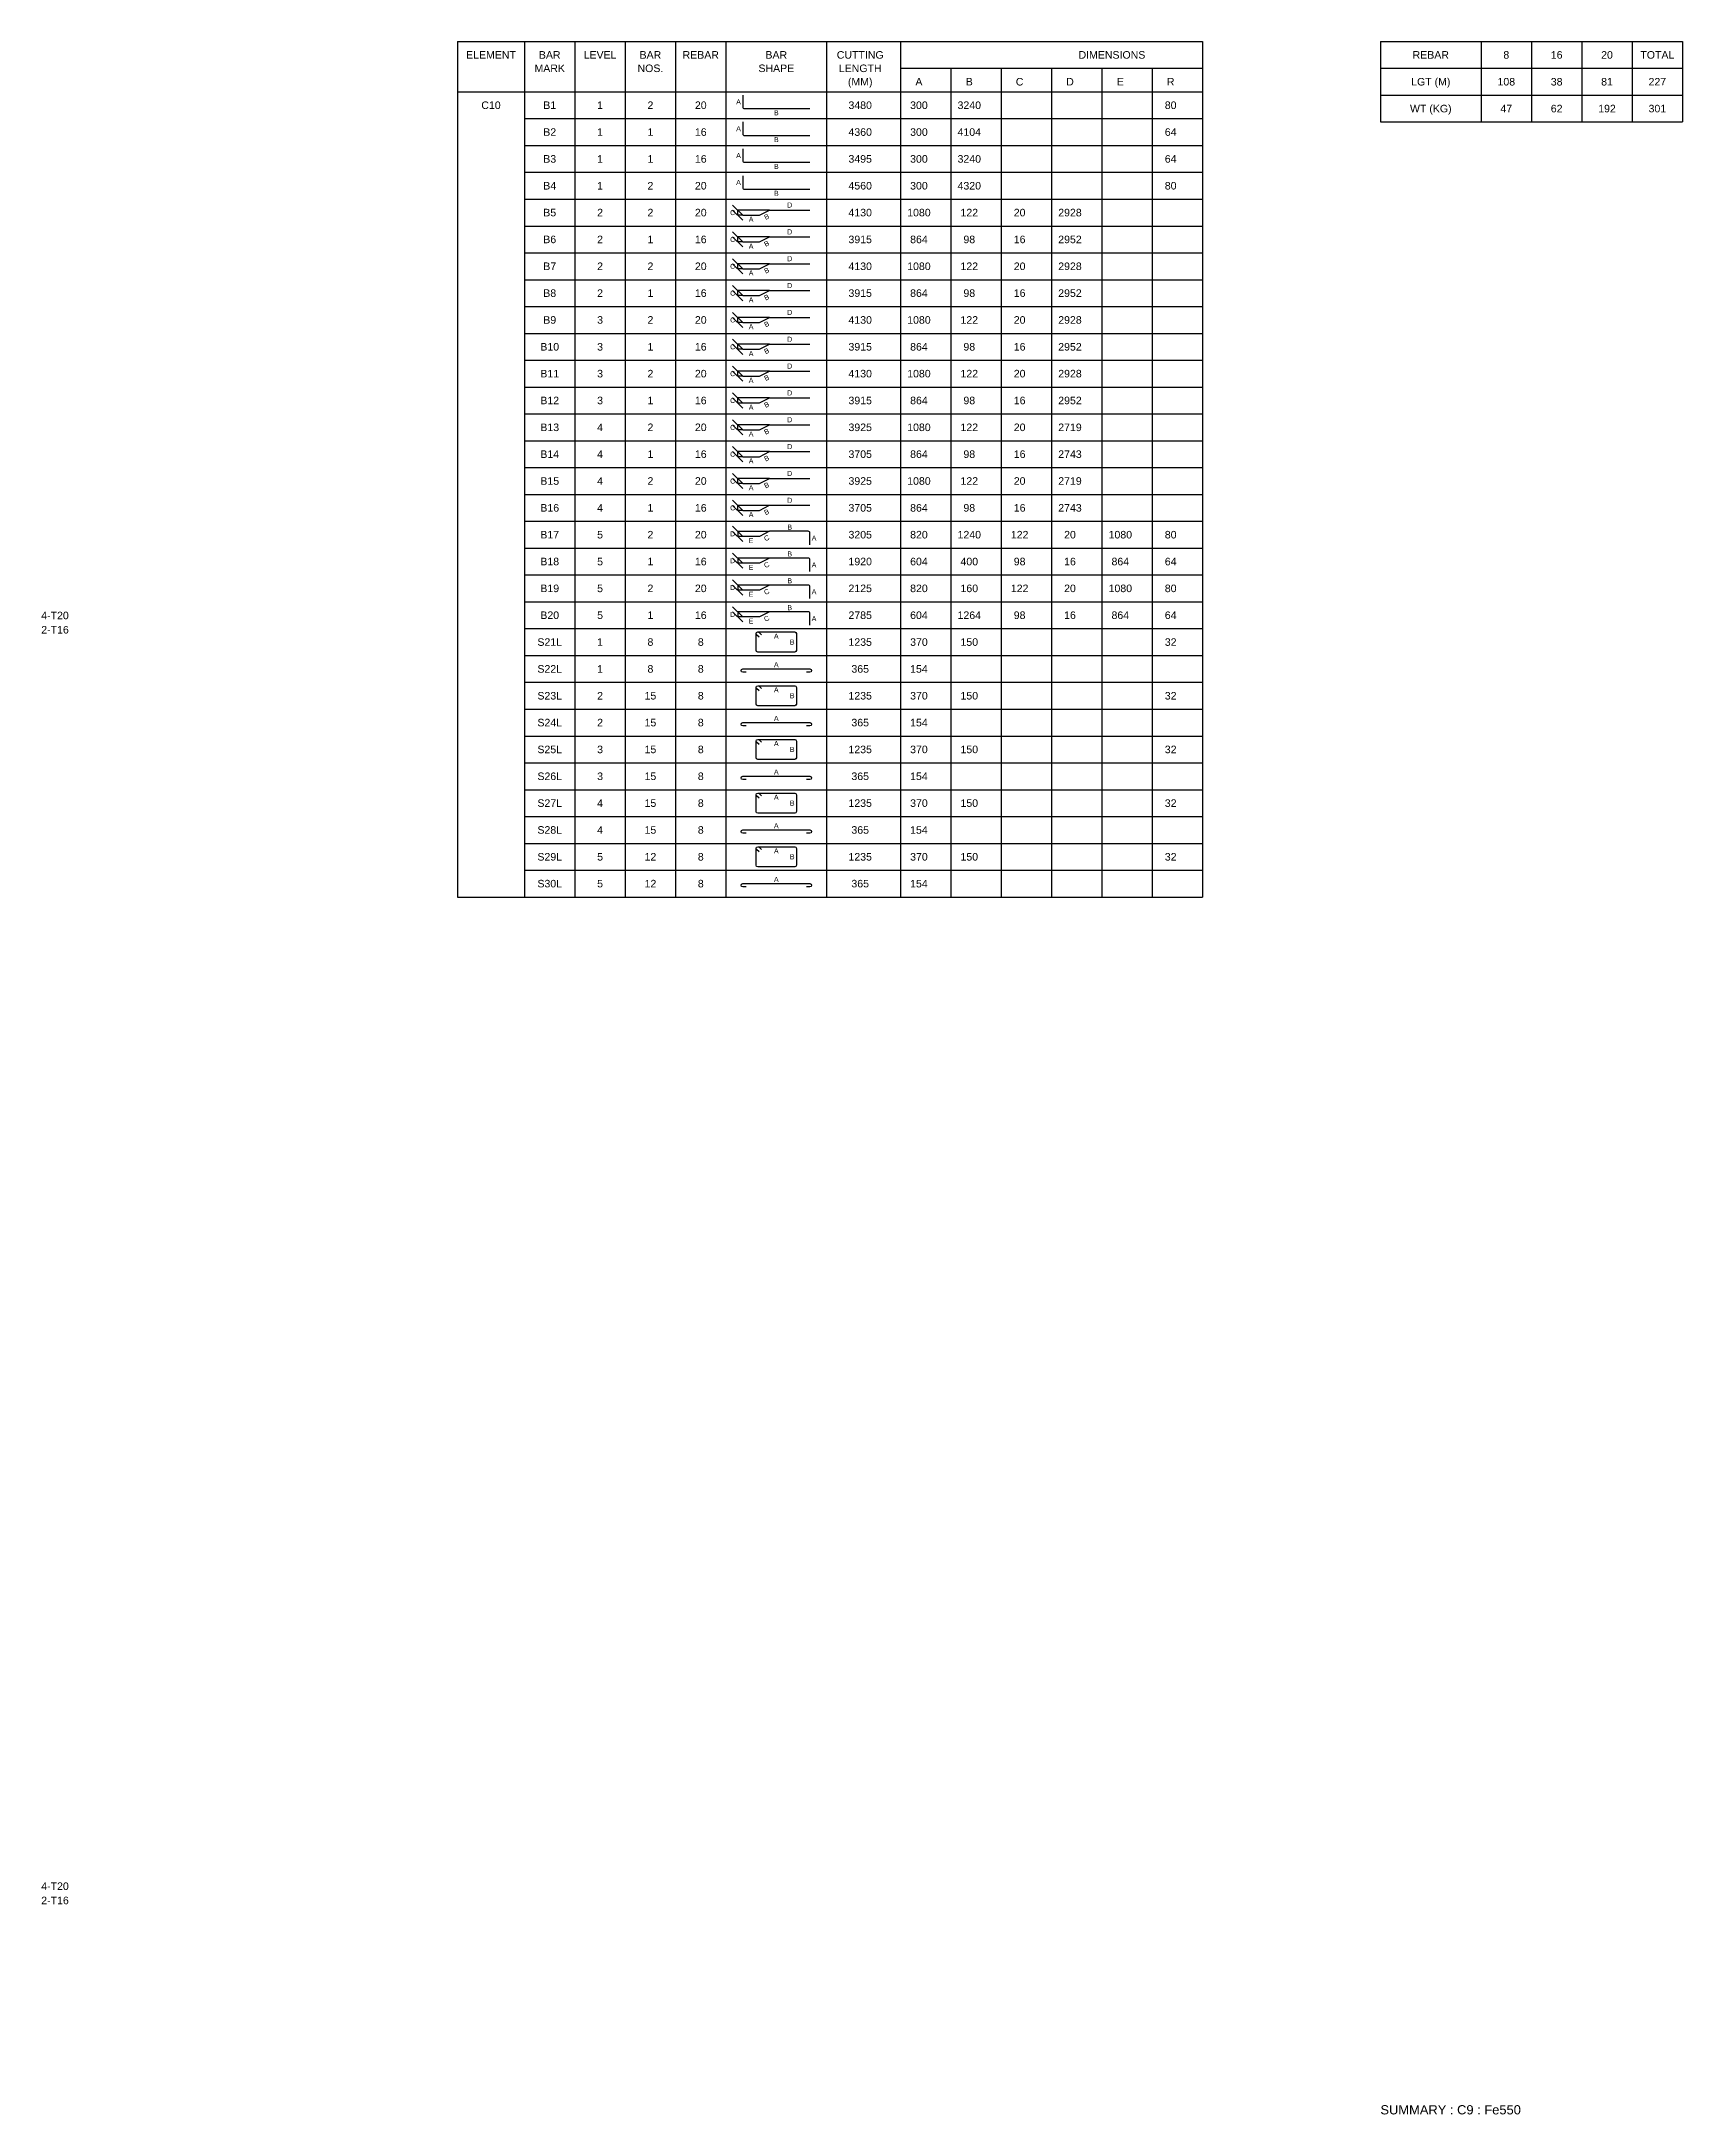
# Model space of a CAD drawing. Header units: inches. Extents: x -816171 to 9366335, y -450961 to 689132.
# Drawn here: x 153781 to 202673, y 352144 to 413929 of the extents above; entities that cross this region are included whole.
import ezdxf
from ezdxf.enums import TextEntityAlignment as Align

# ---------------------------------------------------------------- set-up
doc = ezdxf.new("R2010")
doc.units = ezdxf.units.IN
doc.header["$MEASUREMENT"] = 0
for name, color, linetype in [('Dim', 31, 'Continuous'), ('Reinforcement', 130, 'Continuous'), ('Schedule Border', 60, 'Continuous'), ('Schedule Header', 4, 'Continuous'), ('Text', 31, 'Continuous')]:
    doc.layers.add(name, color=color, linetype=linetype)
doc.styles.add('SC-BBS1', font='SansSerif')
doc.styles.get("Standard").update_dxf_attribs({"font": 'txt.shx'})
doc.dimstyles.new('SCBBSDim', dxfattribs={"dimtxt": 225, "dimasz": 0.18, "dimexe": 0, "dimexo": 0, "dimgap": 0, "dimtad": 1, "dimtoh": 1, "dimdec": 0, "dimzin": 0, "dimdsep": 46, "dimtxsty": 'Standard', "dimtsz": 150, "dimcen": 0.09, "dimclrd": 8, "dimclre": 8, "dimclrt": 3, "dimadec": 0, "dimazin": 0, "dimtfac": 1, "dimtdec": 0, "dimtix": 1, "dimtofl": 0, "dimtmove": 0, "dimatfit": 3, "dimfxl": 1, "dimtolj": 1, "dimtzin": 0, "dimarcsym": 0})

# ---------------------------------------------------------------- blocks, each defined once
blk = doc.blocks.new('*D558')
at = {"layer": 'DEFPOINTS', "color": 0, "transparency": 16777216}
for p in [(174523, 408904), (174673, 408754), (175473, 408904)]:
    blk.add_point(p, dxfattribs=at)
at = {"layer": 'Dim', "color": 8, "lineweight": -2, "transparency": 16777216}
for p, q in [((174673, 408754), (174373, 409054)), ((174673, 408604), (174373, 408904)), ((175473, 408904), (174523, 408904)), ((174523, 408754), (174523, 408904)), ((174673, 408754), (174523, 408754))]:
    blk.add_line(p, q, dxfattribs=at)
blk = doc.blocks.new('*D559')
at = {"layer": 'DEFPOINTS', "color": 0, "transparency": 16777216}
for p in [(174523, 408104), (174673, 407954), (175473, 408104)]:
    blk.add_point(p, dxfattribs=at)
at = {"layer": 'Dim', "color": 8, "lineweight": -2, "transparency": 16777216}
for p, q in [((174673, 407954), (174373, 408254)), ((174673, 407804), (174373, 408104)), ((175473, 408104), (174523, 408104)), ((174523, 407954), (174523, 408104)), ((174673, 407954), (174523, 407954))]:
    blk.add_line(p, q, dxfattribs=at)
blk = doc.blocks.new('*D560')
at = {"layer": 'DEFPOINTS', "color": 0, "transparency": 16777216}
for p in [(174523, 407304), (175473, 407304), (174673, 407154)]:
    blk.add_point(p, dxfattribs=at)
at = {"layer": 'Dim', "color": 8, "lineweight": -2, "transparency": 16777216}
for p, q in [((174673, 407154), (174373, 407454)), ((174673, 407004), (174373, 407304)), ((175473, 407304), (174523, 407304)), ((174523, 407154), (174523, 407304)), ((174673, 407154), (174523, 407154))]:
    blk.add_line(p, q, dxfattribs=at)
blk = doc.blocks.new('*D561')
at = {"layer": 'DEFPOINTS', "color": 0, "transparency": 16777216}
for p in [(174523, 406504), (174673, 406354), (175473, 406504)]:
    blk.add_point(p, dxfattribs=at)
at = {"layer": 'Dim', "color": 8, "lineweight": -2, "transparency": 16777216}
for p, q in [((174673, 406354), (174373, 406654)), ((174673, 406204), (174373, 406504)), ((175473, 406504), (174523, 406504)), ((174523, 406354), (174523, 406504)), ((174673, 406354), (174523, 406354))]:
    blk.add_line(p, q, dxfattribs=at)
blk = doc.blocks.new('*D562')
at = {"layer": 'DEFPOINTS', "color": 0, "transparency": 16777216}
for p in [(174523, 405704), (174673, 405554), (175473, 405704)]:
    blk.add_point(p, dxfattribs=at)
at = {"layer": 'Dim', "color": 8, "lineweight": -2, "transparency": 16777216}
for p, q in [((174673, 405554), (174373, 405854)), ((174673, 405404), (174373, 405704)), ((175473, 405704), (174523, 405704)), ((174523, 405554), (174523, 405704)), ((174673, 405554), (174523, 405554))]:
    blk.add_line(p, q, dxfattribs=at)
blk = doc.blocks.new('*D563')
at = {"layer": 'DEFPOINTS', "color": 0, "transparency": 16777216}
for p in [(174523, 404904), (174673, 404754), (175473, 404904)]:
    blk.add_point(p, dxfattribs=at)
at = {"layer": 'Dim', "color": 8, "lineweight": -2, "transparency": 16777216}
for p, q in [((174673, 404754), (174373, 405054)), ((174673, 404604), (174373, 404904)), ((175473, 404904), (174523, 404904)), ((174523, 404754), (174523, 404904)), ((174673, 404754), (174523, 404754))]:
    blk.add_line(p, q, dxfattribs=at)
blk = doc.blocks.new('*D548')
at = {"layer": 'DEFPOINTS', "color": 0, "transparency": 16777216}
for p in [(174523, 404104), (175473, 404104), (174673, 403954)]:
    blk.add_point(p, dxfattribs=at)
at = {"layer": 'Dim', "color": 8, "lineweight": -2, "transparency": 16777216}
for p, q in [((174673, 403954), (174373, 404254)), ((174673, 403804), (174373, 404104)), ((175473, 404104), (174523, 404104)), ((174523, 403954), (174523, 404104)), ((174673, 403954), (174523, 403954))]:
    blk.add_line(p, q, dxfattribs=at)
blk = doc.blocks.new('*D549')
at = {"layer": 'DEFPOINTS', "color": 0, "transparency": 16777216}
for p in [(174523, 403304), (174673, 403154), (175473, 403304)]:
    blk.add_point(p, dxfattribs=at)
at = {"layer": 'Dim', "color": 8, "lineweight": -2, "transparency": 16777216}
for p, q in [((174673, 403154), (174373, 403454)), ((174673, 403004), (174373, 403304)), ((175473, 403304), (174523, 403304)), ((174523, 403154), (174523, 403304)), ((174673, 403154), (174523, 403154))]:
    blk.add_line(p, q, dxfattribs=at)
blk = doc.blocks.new('*D550')
at = {"layer": 'DEFPOINTS', "color": 0, "transparency": 16777216}
for p in [(174523, 402504), (174673, 402354), (175473, 402504)]:
    blk.add_point(p, dxfattribs=at)
at = {"layer": 'Dim', "color": 8, "lineweight": -2, "transparency": 16777216}
for p, q in [((174673, 402354), (174373, 402654)), ((174673, 402204), (174373, 402504)), ((175473, 402504), (174523, 402504)), ((174523, 402354), (174523, 402504)), ((174673, 402354), (174523, 402354))]:
    blk.add_line(p, q, dxfattribs=at)
blk = doc.blocks.new('*D551')
at = {"layer": 'DEFPOINTS', "color": 0, "transparency": 16777216}
for p in [(174523, 401704), (175473, 401704), (174673, 401554)]:
    blk.add_point(p, dxfattribs=at)
at = {"layer": 'Dim', "color": 8, "lineweight": -2, "transparency": 16777216}
for p, q in [((174673, 401554), (174373, 401854)), ((174673, 401404), (174373, 401704)), ((175473, 401704), (174523, 401704)), ((174523, 401554), (174523, 401704)), ((174673, 401554), (174523, 401554))]:
    blk.add_line(p, q, dxfattribs=at)
blk = doc.blocks.new('*D552')
at = {"layer": 'DEFPOINTS', "color": 0, "transparency": 16777216}
for p in [(174523, 400904), (174673, 400754), (175473, 400904)]:
    blk.add_point(p, dxfattribs=at)
at = {"layer": 'Dim', "color": 8, "lineweight": -2, "transparency": 16777216}
for p, q in [((174673, 400754), (174373, 401054)), ((174673, 400604), (174373, 400904)), ((175473, 400904), (174523, 400904)), ((174523, 400754), (174523, 400904)), ((174673, 400754), (174523, 400754))]:
    blk.add_line(p, q, dxfattribs=at)
blk = doc.blocks.new('*D553')
at = {"layer": 'DEFPOINTS', "color": 0, "transparency": 16777216}
for p in [(174523, 400104), (174673, 399954), (175473, 400104)]:
    blk.add_point(p, dxfattribs=at)
at = {"layer": 'Dim', "color": 8, "lineweight": -2, "transparency": 16777216}
for p, q in [((174673, 399954), (174373, 400254)), ((174673, 399804), (174373, 400104)), ((175473, 400104), (174523, 400104)), ((174523, 399954), (174523, 400104)), ((174673, 399954), (174523, 399954))]:
    blk.add_line(p, q, dxfattribs=at)
blk = doc.blocks.new('*D554')
at = {"layer": 'DEFPOINTS', "color": 0, "transparency": 16777216}
for p in [(174523, 399179), (175173, 399179), (175473, 399329)]:
    blk.add_point(p, dxfattribs=at)
at = {"layer": 'Dim', "color": 8, "lineweight": -2, "transparency": 16777216}
for p, q in [((174673, 399179), (174373, 399479)), ((174673, 399029), (174373, 399329)), ((175473, 399329), (174523, 399329)), ((174523, 399329), (174523, 399179)), ((175173, 399179), (174523, 399179))]:
    blk.add_line(p, q, dxfattribs=at)
blk = doc.blocks.new('*D555')
at = {"layer": 'DEFPOINTS', "color": 0, "transparency": 16777216}
for p in [(175473, 398529), (174523, 398379), (175173, 398379)]:
    blk.add_point(p, dxfattribs=at)
at = {"layer": 'Dim', "color": 8, "lineweight": -2, "transparency": 16777216}
for p, q in [((174673, 398379), (174373, 398679)), ((174673, 398229), (174373, 398529)), ((175473, 398529), (174523, 398529)), ((174523, 398529), (174523, 398379)), ((175173, 398379), (174523, 398379))]:
    blk.add_line(p, q, dxfattribs=at)
blk = doc.blocks.new('*D556')
at = {"layer": 'DEFPOINTS', "color": 0, "transparency": 16777216}
for p in [(174523, 397579), (175173, 397579), (175473, 397729)]:
    blk.add_point(p, dxfattribs=at)
at = {"layer": 'Dim', "color": 8, "lineweight": -2, "transparency": 16777216}
for p, q in [((174673, 397579), (174373, 397879)), ((174673, 397429), (174373, 397729)), ((175473, 397729), (174523, 397729)), ((174523, 397729), (174523, 397579)), ((175173, 397579), (174523, 397579))]:
    blk.add_line(p, q, dxfattribs=at)
blk = doc.blocks.new('*D557')
at = {"layer": 'DEFPOINTS', "color": 0, "transparency": 16777216}
for p in [(174523, 396779), (175173, 396779), (175473, 396929)]:
    blk.add_point(p, dxfattribs=at)
at = {"layer": 'Dim', "color": 8, "lineweight": -2, "transparency": 16777216}
for p, q in [((174673, 396779), (174373, 397079)), ((174673, 396629), (174373, 396929)), ((175473, 396929), (174523, 396929)), ((174523, 396929), (174523, 396779)), ((175173, 396779), (174523, 396779))]:
    blk.add_line(p, q, dxfattribs=at)

msp = doc.modelspace()

# ---------------------------------------------------------------- linework, layer by layer
at = {"layer": 'Reinforcement'}
for points in [[(174673.34546, 412329.4638), (174673.34546, 411979.4638, 0.5), (174723.34546, 411929.4638), (176673.34546, 411929.4638)], [(174673.34546, 411529.4638), (174673.34546, 411179.4638, 0.5), (174723.34546, 411129.4638), (176673.34546, 411129.4638)], [(174673.34546, 410729.4638), (174673.34546, 410379.4638, 0.5), (174723.34546, 410329.4638), (176673.34546, 410329.4638)], [(174673.34546, 409929.4638), (174673.34546, 409579.4638, 0.5), (174723.34546, 409529.4638), (176673.34546, 409529.4638)], [(176673.34546, 398929.4638), (176673.34546, 399279.4638, 0.5), (176623.34546, 399329.4638), (175473.34546, 399329.4638), (175173.34546, 399179.4638), (174673.34546, 399179.4638)], [(176673.34546, 398129.4638), (176673.34546, 398479.4638, 0.5), (176623.34546, 398529.4638), (175473.34546, 398529.4638), (175173.34546, 398379.4638), (174673.34546, 398379.4638)], [(176673.34546, 397329.4638), (176673.34546, 397679.4638, 0.5), (176623.34546, 397729.4638), (175473.34546, 397729.4638), (175173.34546, 397579.4638), (174673.34546, 397579.4638)], [(176673.34546, 396529.4638), (176673.34546, 396879.4638, 0.5), (176623.34546, 396929.4638), (175473.34546, 396929.4638), (175173.34546, 396779.4638), (174673.34546, 396779.4638)], [(175158.70138, 396173.39798), (175087.99031, 396244.10827, -0.1989123674), (175073.34546, 396279.4638, -0.4142046237), (175123.34546, 396329.4638, -0.1989044359), (175158.7006, 396314.81934), (175229.41167, 396244.10905)], [(174773.34546, 395129.4638), (174673.34546, 395129.4638, -1), (174673.34546, 395229.4638), (176673.34546, 395229.4638, -1), (176673.34546, 395129.4638), (176573.34546, 395129.4638)], [(175158.70138, 394573.39798), (175087.99031, 394644.10827, -0.1989123674), (175073.34546, 394679.4638, -0.4142046237), (175123.34546, 394729.4638, -0.1989044359), (175158.7006, 394714.81934), (175229.41167, 394644.10905)], [(174773.34546, 393529.4638), (174673.34546, 393529.4638, -1), (174673.34546, 393629.4638), (176673.34546, 393629.4638, -1), (176673.34546, 393529.4638), (176573.34546, 393529.4638)], [(175158.70138, 392973.39798), (175087.99031, 393044.10827, -0.1989123674), (175073.34546, 393079.4638, -0.4142046237), (175123.34546, 393129.4638, -0.1989044359), (175158.7006, 393114.81934), (175229.41167, 393044.10905)], [(174773.34546, 391929.4638), (174673.34546, 391929.4638, -1), (174673.34546, 392029.4638), (176673.34546, 392029.4638, -1), (176673.34546, 391929.4638), (176573.34546, 391929.4638)], [(175158.70138, 391373.39798), (175087.99031, 391444.10827, -0.1989123674), (175073.34546, 391479.4638, -0.4142046237), (175123.34546, 391529.4638, -0.1989044359), (175158.7006, 391514.81934), (175229.41167, 391444.10905)], [(174773.34546, 390329.4638), (174673.34546, 390329.4638, -1), (174673.34546, 390429.4638), (176673.34546, 390429.4638, -1), (176673.34546, 390329.4638), (176573.34546, 390329.4638)], [(175158.70138, 389773.39798), (175087.99031, 389844.10827, -0.1989123674), (175073.34546, 389879.4638, -0.4142046237), (175123.34546, 389929.4638, -0.1989044359), (175158.7006, 389914.81934), (175229.41167, 389844.10905)], [(174773.34546, 388729.4638), (174673.34546, 388729.4638, -1), (174673.34546, 388829.4638), (176673.34546, 388829.4638, -1), (176673.34546, 388729.4638), (176573.34546, 388729.4638)]]:
    msp.add_lwpolyline(points, format="xyb", dxfattribs=at)
for points in [[(174673.34546, 408754.4638), (175173.34546, 408754.4638), (175473.34546, 408904.4638), (176673.34546, 408904.4638)], [(174673.34546, 407954.4638), (175173.34546, 407954.4638), (175473.34546, 408104.4638), (176673.34546, 408104.4638)], [(174673.34546, 407154.4638), (175173.34546, 407154.4638), (175473.34546, 407304.4638), (176673.34546, 407304.4638)], [(174673.34546, 406354.4638), (175173.34546, 406354.4638), (175473.34546, 406504.4638), (176673.34546, 406504.4638)], [(174673.34546, 405554.4638), (175173.34546, 405554.4638), (175473.34546, 405704.4638), (176673.34546, 405704.4638)], [(174673.34546, 404754.4638), (175173.34546, 404754.4638), (175473.34546, 404904.4638), (176673.34546, 404904.4638)], [(174673.34546, 403954.4638), (175173.34546, 403954.4638), (175473.34546, 404104.4638), (176673.34546, 404104.4638)], [(174673.34546, 403154.4638), (175173.34546, 403154.4638), (175473.34546, 403304.4638), (176673.34546, 403304.4638)], [(174673.34546, 402354.4638), (175173.34546, 402354.4638), (175473.34546, 402504.4638), (176673.34546, 402504.4638)], [(174673.34546, 401554.4638), (175173.34546, 401554.4638), (175473.34546, 401704.4638), (176673.34546, 401704.4638)], [(174673.34546, 400754.4638), (175173.34546, 400754.4638), (175473.34546, 400904.4638), (176673.34546, 400904.4638)], [(174673.34546, 399954.4638), (175173.34546, 399954.4638), (175473.34546, 400104.4638), (176673.34546, 400104.4638)]]:
    msp.add_lwpolyline(points, dxfattribs=at)
for points in [[(175073.34546, 396279.4638, -0.4142046237), (175123.34546, 396329.4638), (176223.34546, 396329.4638, -0.4142046237), (176273.34546, 396279.4638), (176273.34546, 395779.4638, -0.4142046237), (176223.34546, 395729.4638), (175123.34546, 395729.4638, -0.4142046237), (175073.34546, 395779.4638)], [(175073.34546, 394679.4638, -0.4142046237), (175123.34546, 394729.4638), (176223.34546, 394729.4638, -0.4142046237), (176273.34546, 394679.4638), (176273.34546, 394179.4638, -0.4142046237), (176223.34546, 394129.4638), (175123.34546, 394129.4638, -0.4142046237), (175073.34546, 394179.4638)], [(175073.34546, 393079.4638, -0.4142046237), (175123.34546, 393129.4638), (176223.34546, 393129.4638, -0.4142046237), (176273.34546, 393079.4638), (176273.34546, 392579.4638, -0.4142046237), (176223.34546, 392529.4638), (175123.34546, 392529.4638, -0.4142046237), (175073.34546, 392579.4638)], [(175073.34546, 391479.4638, -0.4142046237), (175123.34546, 391529.4638), (176223.34546, 391529.4638, -0.4142046237), (176273.34546, 391479.4638), (176273.34546, 390979.4638, -0.4142046237), (176223.34546, 390929.4638), (175123.34546, 390929.4638, -0.4142046237), (175073.34546, 390979.4638)], [(175073.34546, 389879.4638, -0.4142046237), (175123.34546, 389929.4638), (176223.34546, 389929.4638, -0.4142046237), (176273.34546, 389879.4638), (176273.34546, 389379.4638, -0.4142046237), (176223.34546, 389329.4638), (175123.34546, 389329.4638, -0.4142046237), (175073.34546, 389379.4638)]]:
    msp.add_lwpolyline(points, format="xyb", close=True, dxfattribs=at)
at = {"layer": 'Schedule Border'}
for p, q in [((166173.34546, 413929.4638), (188373.34546, 413929.4638)), ((166173.34546, 413929.4638), (166173.34546, 388429.4638)), ((168173.34546, 413929.4638), (168173.34546, 388429.4638)), ((169673.34546, 413929.4638), (169673.34546, 388429.4638)), ((171173.34546, 413929.4638), (171173.34546, 388429.4638)), ((172673.34546, 413929.4638), (172673.34546, 388429.4638)), ((174173.34546, 413929.4638), (174173.34546, 388429.4638)), ((177173.34546, 413929.4638), (177173.34546, 388429.4638)), ((179373.34546, 413929.4638), (179373.34546, 388429.4638)), ((188373.34546, 413929.4638), (188373.34546, 388429.4638)), ((193673.34546, 413929.4638), (202673.34546, 413929.4638)), ((193673.34546, 413929.4638), (193673.34546, 411529.4638)), ((196673.34546, 413929.4638), (196673.34546, 411529.4638)), ((198173.34546, 413929.4638), (198173.34546, 411529.4638)), ((199673.34546, 413929.4638), (199673.34546, 411529.4638)), ((201173.34546, 413929.4638), (201173.34546, 411529.4638)), ((202673.34546, 413929.4638), (202673.34546, 411529.4638)), ((179373.34546, 413129.4638), (188373.34546, 413129.4638)), ((180873.34546, 413129.4638), (180873.34546, 388429.4638)), ((182373.34546, 413129.4638), (182373.34546, 388429.4638)), ((183873.34546, 413129.4638), (183873.34546, 388429.4638)), ((185373.34546, 413129.4638), (185373.34546, 388429.4638)), ((186873.34546, 413129.4638), (186873.34546, 388429.4638)), ((193673.34546, 413129.4638), (202673.34546, 413129.4638)), ((166173.34546, 412429.4638), (188373.34546, 412429.4638)), ((193673.34546, 412329.4638), (202673.34546, 412329.4638)), ((168173.34546, 411629.4638), (188373.34546, 411629.4638)), ((193673.34546, 411529.4638), (202673.34546, 411529.4638)), ((168173.34546, 410829.4638), (188373.34546, 410829.4638)), ((168173.34546, 410029.4638), (188373.34546, 410029.4638)), ((168173.34546, 409229.4638), (188373.34546, 409229.4638)), ((168173.34546, 408429.4638), (188373.34546, 408429.4638)), ((168173.34546, 407629.4638), (188373.34546, 407629.4638)), ((168173.34546, 406829.4638), (188373.34546, 406829.4638)), ((168173.34546, 406029.4638), (188373.34546, 406029.4638)), ((168173.34546, 405229.4638), (188373.34546, 405229.4638)), ((168173.34546, 404429.4638), (188373.34546, 404429.4638)), ((168173.34546, 403629.4638), (188373.34546, 403629.4638)), ((168173.34546, 402829.4638), (188373.34546, 402829.4638)), ((168173.34546, 402029.4638), (188373.34546, 402029.4638)), ((168173.34546, 401229.4638), (188373.34546, 401229.4638)), ((168173.34546, 400429.4638), (188373.34546, 400429.4638)), ((168173.34546, 399629.4638), (188373.34546, 399629.4638)), ((168173.34546, 398829.4638), (188373.34546, 398829.4638)), ((168173.34546, 398029.4638), (188373.34546, 398029.4638)), ((168173.34546, 397229.4638), (188373.34546, 397229.4638)), ((168173.34546, 396429.4638), (188373.34546, 396429.4638)), ((168173.34546, 395629.4638), (188373.34546, 395629.4638)), ((168173.34546, 394829.4638), (188373.34546, 394829.4638)), ((168173.34546, 394029.4638), (188373.34546, 394029.4638)), ((168173.34546, 393229.4638), (188373.34546, 393229.4638)), ((168173.34546, 392429.4638), (188373.34546, 392429.4638)), ((168173.34546, 391629.4638), (188373.34546, 391629.4638)), ((168173.34546, 390829.4638), (188373.34546, 390829.4638)), ((168173.34546, 390029.4638), (188373.34546, 390029.4638)), ((168173.34546, 389229.4638), (188373.34546, 389229.4638)), ((166173.34546, 388429.4638), (188373.34546, 388429.4638))]:
    msp.add_line(p, q, dxfattribs=at)

# ---------------------------------------------------------------- texts
at = {"layer": 'Dim', "style": 'SC-BBS1'}
for s, p in [('A', (174548.34546, 412129.4638)), ('B', (175673.34546, 411804.4638)), ('A', (174548.34546, 411329.4638)), ('B', (175673.34546, 411004.4638)), ('A', (174548.34546, 410529.4638)), ('B', (175673.34546, 410204.4638)), ('A', (174548.34546, 409729.4638)), ('B', (175673.34546, 409404.4638)), ('D', (176073.34546, 409054.4638)), ('C', (174373.34546, 408829.4638)), ('A', (174923.34546, 408629.4638)), ('C', (174373.34546, 408029.4638)), ('A', (174923.34546, 407829.4638)), ('D', (176073.34546, 408254.4638)), ('C', (174373.34546, 407229.4638)), ('D', (176073.34546, 407454.4638)), ('A', (174923.34546, 407029.4638)), ('D', (176073.34546, 406654.4638)), ('C', (174373.34546, 406429.4638)), ('A', (174923.34546, 406229.4638)), ('C', (174373.34546, 405629.4638)), ('A', (174923.34546, 405429.4638)), ('D', (176073.34546, 405854.4638)), ('C', (174373.34546, 404829.4638)), ('A', (174923.34546, 404629.4638)), ('D', (176073.34546, 405054.4638)), ('C', (174373.34546, 404029.4638)), ('D', (176073.34546, 404254.4638)), ('A', (174923.34546, 403829.4638)), ('D', (176073.34546, 403454.4638)), ('C', (174373.34546, 403229.4638)), ('A', (174923.34546, 403029.4638)), ('C', (174373.34546, 402429.4638)), ('A', (174923.34546, 402229.4638)), ('D', (176073.34546, 402654.4638)), ('C', (174373.34546, 401629.4638)), ('D', (176073.34546, 401854.4638)), ('A', (174923.34546, 401429.4638)), ('D', (176073.34546, 401054.4638)), ('C', (174373.34546, 400829.4638)), ('A', (174923.34546, 400629.4638)), ('C', (174373.34546, 400029.4638)), ('A', (174923.34546, 399829.4638)), ('D', (176073.34546, 400254.4638)), ('D', (174373.34546, 399254.4638)), ('B', (176073.34546, 399454.4638)), ('A', (176798.34546, 399129.4638)), ('D', (174373.34546, 398454.4638)), ('E', (174923.34546, 399054.4638)), ('B', (176073.34546, 398654.4638)), ('E', (174923.34546, 398254.4638)), ('B', (176073.34546, 397854.4638)), ('A', (176798.34546, 398329.4638)), ('D', (174373.34546, 397654.4638)), ('E', (174923.34546, 397454.4638)), ('A', (176798.34546, 397529.4638)), ('D', (174373.34546, 396854.4638)), ('E', (174923.34546, 396654.4638)), ('B', (176073.34546, 397054.4638)), ('A', (176798.34546, 396729.4638)), ('A', (175673.34546, 396204.4638)), ('B', (176148.34546, 396029.4638)), ('A', (175673.34546, 395354.4638)), ('A', (175673.34546, 394604.4638)), ('B', (176148.34546, 394429.4638)), ('A', (175673.34546, 393754.4638)), ('A', (175673.34546, 393004.4638)), ('B', (176148.34546, 392829.4638)), ('A', (175673.34546, 392154.4638)), ('A', (175673.34546, 391404.4638)), ('B', (176148.34546, 391229.4638)), ('A', (175673.34546, 390554.4638)), ('A', (175673.34546, 389804.4638)), ('B', (176148.34546, 389629.4638)), ('A', (175673.34546, 388954.4638))]:
    msp.add_text(s, height=150, dxfattribs=at).set_placement(p, align=Align.MIDDLE_CENTER)
for s, p in [('B', (175385.84546, 408704.4638)), ('B', (175385.84546, 407904.4638)), ('B', (175385.84546, 407104.4638)), ('B', (175385.84546, 406304.4638)), ('B', (175385.84546, 405504.4638)), ('B', (175385.84546, 404704.4638)), ('B', (175385.84546, 403904.4638)), ('B', (175385.84546, 403104.4638)), ('B', (175385.84546, 402304.4638)), ('B', (175385.84546, 401504.4638)), ('B', (175385.84546, 400704.4638)), ('B', (175385.84546, 399904.4638)), ('C', (175385.84546, 399129.4638)), ('C', (175385.84546, 398329.4638)), ('C', (175385.84546, 397529.4638)), ('C', (175385.84546, 396729.4638))]:
    msp.add_text(s, height=150, rotation=26.5650511771, dxfattribs=at).set_placement(p, align=Align.MIDDLE_CENTER)
at = {"layer": 'Schedule Header', "style": 'SC-BBS1'}
for s, p in [('ELEMENT', (167173.34546, 413529.4638)), ('BAR', (168923.34546, 413529.4638)), ('LEVEL', (170423.34546, 413529.4638)), ('BAR', (171923.34546, 413529.4638)), ('REBAR', (173423.34546, 413529.4638)), ('BAR', (175673.34546, 413529.4638)), ('CUTTING', (178173.34546, 413529.4638)), ('DIMENSIONS', (185673.34546, 413529.4638)), ('REBAR', (195173.34546, 413529.4638)), ('8', (197423.34546, 413529.4638)), ('16', (198923.34546, 413529.4638)), ('20', (200423.34546, 413529.4638)), ('TOTAL', (201923.34546, 413529.4638)), ('MARK', (168923.34546, 413129.4638)), ('NOS.', (171923.34546, 413129.4638)), ('SHAPE', (175673.34546, 413129.4638)), ('LENGTH', (178173.34546, 413129.4638)), ('(MM)', (178173.34546, 412729.4638)), ('A', (179923.34546, 412729.4638)), ('B', (181423.34546, 412729.4638)), ('C', (182923.34546, 412729.4638)), ('D', (184423.34546, 412729.4638)), ('E', (185923.34546, 412729.4638)), ('R', (187423.34546, 412729.4638)), ('LGT (M)', (195173.34546, 412729.4638)), ('WT (KG)', (195173.34546, 411929.4638))]:
    msp.add_text(s, height=225, dxfattribs=at).set_placement(p, align=Align.MIDDLE_CENTER)
msp.add_text('SUMMARY : C9 : Fe550', height=275, dxfattribs=at).set_placement((193673.34546, 352147.4638))
at = {"layer": 'Text', "style": 'SC-BBS1'}
for s, p in [('108', (197423.34546, 412729.4638)), ('38', (198923.34546, 412729.4638)), ('81', (200423.34546, 412729.4638)), ('227', (201923.34546, 412729.4638)), ('C10', (167173.34546, 412029.4638)), ('B1', (168923.34546, 412029.4638)), ('1', (170423.34546, 412029.4638)), ('2', (171923.34546, 412029.4638)), ('20', (173423.34546, 412029.4638)), ('3480', (178173.34546, 412029.4638)), ('300', (179923.34546, 412029.4638)), ('3240', (181423.34546, 412029.4638)), ('80', (187423.34546, 412029.4638)), ('47', (197423.34546, 411929.4638)), ('62', (198923.34546, 411929.4638)), ('192', (200423.34546, 411929.4638)), ('301', (201923.34546, 411929.4638)), ('B2', (168923.34546, 411229.4638)), ('1', (170423.34546, 411229.4638)), ('1', (171923.34546, 411229.4638)), ('16', (173423.34546, 411229.4638)), ('4360', (178173.34546, 411229.4638)), ('300', (179923.34546, 411229.4638)), ('4104', (181423.34546, 411229.4638)), ('64', (187423.34546, 411229.4638)), ('B3', (168923.34546, 410429.4638)), ('1', (170423.34546, 410429.4638)), ('1', (171923.34546, 410429.4638)), ('16', (173423.34546, 410429.4638)), ('3495', (178173.34546, 410429.4638)), ('300', (179923.34546, 410429.4638)), ('3240', (181423.34546, 410429.4638)), ('64', (187423.34546, 410429.4638)), ('B4', (168923.34546, 409629.4638)), ('1', (170423.34546, 409629.4638)), ('2', (171923.34546, 409629.4638)), ('20', (173423.34546, 409629.4638)), ('4560', (178173.34546, 409629.4638)), ('300', (179923.34546, 409629.4638)), ('4320', (181423.34546, 409629.4638)), ('80', (187423.34546, 409629.4638)), ('B5', (168923.34546, 408829.4638)), ('2', (170423.34546, 408829.4638)), ('2', (171923.34546, 408829.4638)), ('20', (173423.34546, 408829.4638)), ('4130', (178173.34546, 408829.4638)), ('1080', (179923.34546, 408829.4638)), ('122', (181423.34546, 408829.4638)), ('20', (182923.34546, 408829.4638)), ('2928', (184423.34546, 408829.4638)), ('B6', (168923.34546, 408029.4638)), ('2', (170423.34546, 408029.4638)), ('1', (171923.34546, 408029.4638)), ('16', (173423.34546, 408029.4638)), ('3915', (178173.34546, 408029.4638)), ('864', (179923.34546, 408029.4638)), ('98', (181423.34546, 408029.4638)), ('16', (182923.34546, 408029.4638)), ('2952', (184423.34546, 408029.4638)), ('B7', (168923.34546, 407229.4638)), ('2', (170423.34546, 407229.4638)), ('2', (171923.34546, 407229.4638)), ('20', (173423.34546, 407229.4638)), ('4130', (178173.34546, 407229.4638)), ('1080', (179923.34546, 407229.4638)), ('122', (181423.34546, 407229.4638)), ('20', (182923.34546, 407229.4638)), ('2928', (184423.34546, 407229.4638)), ('B8', (168923.34546, 406429.4638)), ('2', (170423.34546, 406429.4638)), ('1', (171923.34546, 406429.4638)), ('16', (173423.34546, 406429.4638)), ('3915', (178173.34546, 406429.4638)), ('864', (179923.34546, 406429.4638)), ('98', (181423.34546, 406429.4638)), ('16', (182923.34546, 406429.4638)), ('2952', (184423.34546, 406429.4638)), ('B9', (168923.34546, 405629.4638)), ('3', (170423.34546, 405629.4638)), ('2', (171923.34546, 405629.4638)), ('20', (173423.34546, 405629.4638)), ('4130', (178173.34546, 405629.4638)), ('1080', (179923.34546, 405629.4638)), ('122', (181423.34546, 405629.4638)), ('20', (182923.34546, 405629.4638)), ('2928', (184423.34546, 405629.4638)), ('B10', (168923.34546, 404829.4638)), ('3', (170423.34546, 404829.4638)), ('1', (171923.34546, 404829.4638)), ('16', (173423.34546, 404829.4638)), ('3915', (178173.34546, 404829.4638)), ('864', (179923.34546, 404829.4638)), ('98', (181423.34546, 404829.4638)), ('16', (182923.34546, 404829.4638)), ('2952', (184423.34546, 404829.4638)), ('B11', (168923.34546, 404029.4638)), ('3', (170423.34546, 404029.4638)), ('2', (171923.34546, 404029.4638)), ('20', (173423.34546, 404029.4638)), ('4130', (178173.34546, 404029.4638)), ('1080', (179923.34546, 404029.4638)), ('122', (181423.34546, 404029.4638)), ('20', (182923.34546, 404029.4638)), ('2928', (184423.34546, 404029.4638)), ('B12', (168923.34546, 403229.4638)), ('3', (170423.34546, 403229.4638)), ('1', (171923.34546, 403229.4638)), ('16', (173423.34546, 403229.4638)), ('3915', (178173.34546, 403229.4638)), ('864', (179923.34546, 403229.4638)), ('98', (181423.34546, 403229.4638)), ('16', (182923.34546, 403229.4638)), ('2952', (184423.34546, 403229.4638)), ('B13', (168923.34546, 402429.4638)), ('4', (170423.34546, 402429.4638)), ('2', (171923.34546, 402429.4638)), ('20', (173423.34546, 402429.4638)), ('3925', (178173.34546, 402429.4638)), ('1080', (179923.34546, 402429.4638)), ('122', (181423.34546, 402429.4638)), ('20', (182923.34546, 402429.4638)), ('2719', (184423.34546, 402429.4638)), ('B14', (168923.34546, 401629.4638)), ('4', (170423.34546, 401629.4638)), ('1', (171923.34546, 401629.4638)), ('16', (173423.34546, 401629.4638)), ('3705', (178173.34546, 401629.4638)), ('864', (179923.34546, 401629.4638)), ('98', (181423.34546, 401629.4638)), ('16', (182923.34546, 401629.4638)), ('2743', (184423.34546, 401629.4638)), ('B15', (168923.34546, 400829.4638)), ('4', (170423.34546, 400829.4638)), ('2', (171923.34546, 400829.4638)), ('20', (173423.34546, 400829.4638)), ('3925', (178173.34546, 400829.4638)), ('1080', (179923.34546, 400829.4638)), ('122', (181423.34546, 400829.4638)), ('20', (182923.34546, 400829.4638)), ('2719', (184423.34546, 400829.4638)), ('B16', (168923.34546, 400029.4638)), ('4', (170423.34546, 400029.4638)), ('1', (171923.34546, 400029.4638)), ('16', (173423.34546, 400029.4638)), ('3705', (178173.34546, 400029.4638)), ('864', (179923.34546, 400029.4638)), ('98', (181423.34546, 400029.4638)), ('16', (182923.34546, 400029.4638)), ('2743', (184423.34546, 400029.4638)), ('B17', (168923.34546, 399229.4638)), ('5', (170423.34546, 399229.4638)), ('2', (171923.34546, 399229.4638)), ('20', (173423.34546, 399229.4638)), ('3205', (178173.34546, 399229.4638)), ('820', (179923.34546, 399229.4638)), ('1240', (181423.34546, 399229.4638)), ('122', (182923.34546, 399229.4638)), ('20', (184423.34546, 399229.4638)), ('1080', (185923.34546, 399229.4638)), ('80', (187423.34546, 399229.4638)), ('B18', (168923.34546, 398429.4638)), ('5', (170423.34546, 398429.4638)), ('1', (171923.34546, 398429.4638)), ('16', (173423.34546, 398429.4638)), ('1920', (178173.34546, 398429.4638)), ('604', (179923.34546, 398429.4638)), ('400', (181423.34546, 398429.4638)), ('98', (182923.34546, 398429.4638)), ('16', (184423.34546, 398429.4638)), ('864', (185923.34546, 398429.4638)), ('64', (187423.34546, 398429.4638)), ('B19', (168923.34546, 397629.4638)), ('5', (170423.34546, 397629.4638)), ('2', (171923.34546, 397629.4638)), ('20', (173423.34546, 397629.4638)), ('2125', (178173.34546, 397629.4638)), ('820', (179923.34546, 397629.4638)), ('160', (181423.34546, 397629.4638)), ('122', (182923.34546, 397629.4638)), ('20', (184423.34546, 397629.4638)), ('1080', (185923.34546, 397629.4638)), ('80', (187423.34546, 397629.4638)), ('B20', (168923.34546, 396829.4638)), ('5', (170423.34546, 396829.4638)), ('1', (171923.34546, 396829.4638)), ('16', (173423.34546, 396829.4638)), ('2785', (178173.34546, 396829.4638)), ('604', (179923.34546, 396829.4638)), ('1264', (181423.34546, 396829.4638)), ('98', (182923.34546, 396829.4638)), ('16', (184423.34546, 396829.4638)), ('864', (185923.34546, 396829.4638)), ('64', (187423.34546, 396829.4638)), ('S21L', (168923.34546, 396029.4638)), ('1', (170423.34546, 396029.4638)), ('8', (171923.34546, 396029.4638)), ('8', (173423.34546, 396029.4638)), ('1235', (178173.34546, 396029.4638)), ('370', (179923.34546, 396029.4638)), ('150', (181423.34546, 396029.4638)), ('32', (187423.34546, 396029.4638)), ('S22L', (168923.34546, 395229.4638)), ('1', (170423.34546, 395229.4638)), ('8', (171923.34546, 395229.4638)), ('8', (173423.34546, 395229.4638)), ('365', (178173.34546, 395229.4638)), ('154', (179923.34546, 395229.4638)), ('S23L', (168923.34546, 394429.4638)), ('2', (170423.34546, 394429.4638)), ('15', (171923.34546, 394429.4638)), ('8', (173423.34546, 394429.4638)), ('1235', (178173.34546, 394429.4638)), ('370', (179923.34546, 394429.4638)), ('150', (181423.34546, 394429.4638)), ('32', (187423.34546, 394429.4638)), ('S24L', (168923.34546, 393629.4638)), ('2', (170423.34546, 393629.4638)), ('15', (171923.34546, 393629.4638)), ('8', (173423.34546, 393629.4638)), ('365', (178173.34546, 393629.4638)), ('154', (179923.34546, 393629.4638)), ('S25L', (168923.34546, 392829.4638)), ('3', (170423.34546, 392829.4638)), ('15', (171923.34546, 392829.4638)), ('8', (173423.34546, 392829.4638)), ('1235', (178173.34546, 392829.4638)), ('370', (179923.34546, 392829.4638)), ('150', (181423.34546, 392829.4638)), ('32', (187423.34546, 392829.4638)), ('S26L', (168923.34546, 392029.4638)), ('3', (170423.34546, 392029.4638)), ('15', (171923.34546, 392029.4638)), ('8', (173423.34546, 392029.4638)), ('365', (178173.34546, 392029.4638)), ('154', (179923.34546, 392029.4638)), ('S27L', (168923.34546, 391229.4638)), ('4', (170423.34546, 391229.4638)), ('15', (171923.34546, 391229.4638)), ('8', (173423.34546, 391229.4638)), ('1235', (178173.34546, 391229.4638)), ('370', (179923.34546, 391229.4638)), ('150', (181423.34546, 391229.4638)), ('32', (187423.34546, 391229.4638)), ('S28L', (168923.34546, 390429.4638)), ('4', (170423.34546, 390429.4638)), ('15', (171923.34546, 390429.4638)), ('8', (173423.34546, 390429.4638)), ('365', (178173.34546, 390429.4638)), ('154', (179923.34546, 390429.4638)), ('S29L', (168923.34546, 389629.4638)), ('5', (170423.34546, 389629.4638)), ('12', (171923.34546, 389629.4638)), ('8', (173423.34546, 389629.4638)), ('1235', (178173.34546, 389629.4638)), ('370', (179923.34546, 389629.4638)), ('150', (181423.34546, 389629.4638)), ('32', (187423.34546, 389629.4638)), ('S30L', (168923.34546, 388829.4638)), ('5', (170423.34546, 388829.4638)), ('12', (171923.34546, 388829.4638)), ('8', (173423.34546, 388829.4638)), ('365', (178173.34546, 388829.4638)), ('154', (179923.34546, 388829.4638))]:
    msp.add_text(s, height=225, dxfattribs=at).set_placement(p, align=Align.MIDDLE_CENTER)
for s, p in [('4-T20', (153773.34546, 396821.4638)), ('2-T16', (153773.34546, 396396.4638)), ('4-T20', (153773.34546, 358949.4638)), ('2-T16', (153773.34546, 358524.4638))]:
    msp.add_text(s, height=225, dxfattribs=at).set_placement(p, align=Align.MIDDLE_LEFT)

# ---------------------------------------------------------------- dimensions: what is measured, and where the dimension line sits
at = {"layer": 'Dim'}
for base, p1, p2, picture, middle in [((174523.34546, 408904.4638), (174673.34546, 408754.4638), (175473.34546, 408904.4638), '*D558', (174523.34546, 408829.4638)), ((174523.34546, 408104.4638), (174673.34546, 407954.4638), (175473.34546, 408104.4638), '*D559', (174523.34546, 408029.4638)), ((174523.34546, 407304.4638), (174673.34546, 407154.4638), (175473.34546, 407304.4638), '*D560', (174523.34546, 407229.4638)), ((174523.34546, 406504.4638), (174673.34546, 406354.4638), (175473.34546, 406504.4638), '*D561', (174523.34546, 406429.4638)), ((174523.34546, 405704.4638), (174673.34546, 405554.4638), (175473.34546, 405704.4638), '*D562', (174523.34546, 405629.4638)), ((174523.34546, 404904.4638), (174673.34546, 404754.4638), (175473.34546, 404904.4638), '*D563', (174523.34546, 404829.4638)), ((174523.34546, 404104.4638), (174673.34546, 403954.4638), (175473.34546, 404104.4638), '*D548', (174523.34546, 404029.4638)), ((174523.34546, 403304.4638), (174673.34546, 403154.4638), (175473.34546, 403304.4638), '*D549', (174523.34546, 403229.4638)), ((174523.34546, 402504.4638), (174673.34546, 402354.4638), (175473.34546, 402504.4638), '*D550', (174523.34546, 402429.4638)), ((174523.34546, 401704.4638), (174673.34546, 401554.4638), (175473.34546, 401704.4638), '*D551', (174523.34546, 401629.4638)), ((174523.34546, 400904.4638), (174673.34546, 400754.4638), (175473.34546, 400904.4638), '*D552', (174523.34546, 400829.4638)), ((174523.34546, 400104.4638), (174673.34546, 399954.4638), (175473.34546, 400104.4638), '*D553', (174523.34546, 400029.4638)), ((174523.34546, 399179.4638), (175473.34546, 399329.4638), (175173.34546, 399179.4638), '*D554', (174523.34546, 399254.4638)), ((174523.34546, 398379.4638), (175473.34546, 398529.4638), (175173.34546, 398379.4638), '*D555', (174523.34546, 398454.4638)), ((174523.34546, 397579.4638), (175473.34546, 397729.4638), (175173.34546, 397579.4638), '*D556', (174523.34546, 397654.4638)), ((174523.34546, 396779.4638), (175473.34546, 396929.4638), (175173.34546, 396779.4638), '*D557', (174523.34546, 396854.4638))]:
    dim = msp.add_linear_dim(base=base, p1=p1, p2=p2, angle=90, text=' ', dimstyle='SCBBSDim', dxfattribs=at)
    dim.commit()
    dim.dimension.update_dxf_attribs({"geometry": picture, "text_midpoint": middle})

doc.saveas('drawing.dxf')
